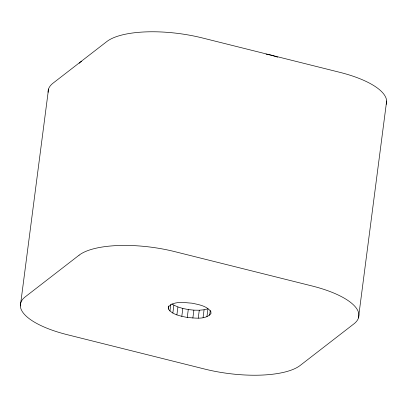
<?xml version="1.0" encoding="UTF-8"?>
<svg xmlns="http://www.w3.org/2000/svg" width="407" height="407" viewBox="0 0 407 407"><rect width="100%" height="100%" fill="white"/><g stroke="black" fill="none" stroke-linecap="round" stroke-linejoin="round"><path stroke-width="0.61" d="M20.35 305.993L48.535 89.052M168.376 309.015L168.264 307.056C173.952 300.575 184.325 302.711 192.002 303.179C198.621 304.629 206.644 305.733 210.877 311.63L210.989 313.594C205.301 320.075 194.928 317.938 187.251 317.465C180.632 316.015 172.609 314.916 168.376 309.015L168.773 305.972M169.938 311.065L170.808 304.37M172.843 313.064L173.87 305.148L171.932 303.815M176.887 314.876L177.915 306.959L173.87 305.148M181.802 316.376L182.829 308.465L177.915 306.959M187.251 317.465L188.278 309.554L182.829 308.465M192.862 318.071L193.89 310.154L199.277 310.231L204.08 309.773L207.967 308.811L206.939 316.727M198.25 318.142L199.277 310.231M203.052 317.684L204.08 309.773M209.646 315.328L210.277 310.46M358.465 317.948L386.65 101.007M79.217 63.309L79.986 62.317L81.675 61.447M188.278 309.554L193.89 310.154M266.076 54.136L271.062 55.133L277.686 57.158M48.097 92.343A74.298 25.412 7.4 0 1 53.139 83.089L106.827 41.545A74.298 25.412 7.4 0 1 202.365 37.953L339.753 72.314A74.298 25.412 7.4 0 1 386.212 104.304M79.08 255.189L25.392 296.734A74.298 25.412 7.4 0 0 67.247 334.686L204.635 369.047A74.298 25.412 7.4 0 0 300.173 365.455L353.861 323.911A74.298 25.412 7.4 0 0 312.006 285.958L174.618 251.597A74.298 25.412 7.4 0 0 79.08 255.189"/></g></svg>
